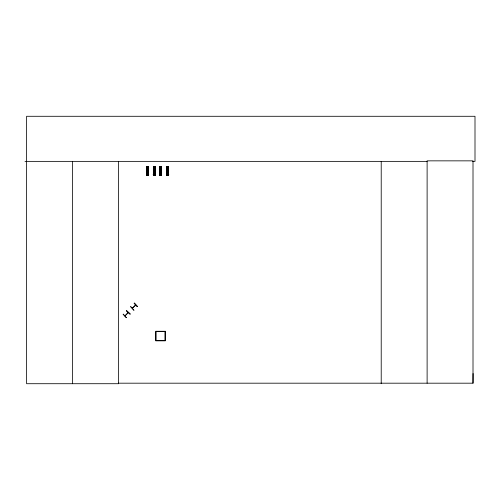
<?xml version="1.0" encoding="UTF-8"?>
<svg xmlns="http://www.w3.org/2000/svg" width="500" height="500" viewBox="0 0 500 500"><rect width="100%" height="100%" fill="white"/><g stroke="black" fill="none" stroke-linecap="round" stroke-linejoin="round"><path stroke-width="0.75" d="M472.663 161.369L475 161.369L475 116.287L26.612 116.287L26.612 383.713L118.475 383.713L118.413 383.188L473.006 383.188L473.075 373.519M123.188 314.169L126.394 317.719L123.162 314.194M128.194 312.419L125.037 315.881M135.619 304.962L132.325 308.294L135.787 305.087M125.025 315.863L128.35 312.575M130.131 313.981L126.562 310.794L130.119 314M25 161.556L26.612 161.55M26.612 161.369L427.113 161.369M161.444 166.669L159.6 166.675L159.6 175.306L161.444 175.3L161.3 166.669M168.612 166.669L166.769 166.675L166.769 175.306L168.612 175.3L168.612 166.669L168.575 175.3M146.85 167.55L148.444 167.55M153.488 167.55L155.081 167.55M159.725 167.55L161.319 167.55M166.894 167.55L168.487 167.55M146.85 168.137L148.444 168.137M153.488 168.137L155.081 168.137M159.725 168.137L161.319 168.137M166.894 168.137L168.487 168.137M146.85 169.013L148.444 169.013M153.488 169.013L155.081 169.013M159.725 169.013L161.319 169.013M166.894 169.013L168.487 169.013M146.85 169.788L148.444 169.788M153.488 169.788L155.081 169.788M159.725 169.788L161.319 169.788M166.894 169.788L168.487 169.788M146.85 170.669L148.444 170.669M153.488 170.669L155.081 170.669M159.725 170.669L161.319 170.669M166.894 170.669L168.487 170.669M146.85 174.425L148.444 174.425M153.488 174.425L155.081 174.425M159.725 174.425L161.319 174.425M166.894 174.425L168.487 174.425M146.588 174.669L148.713 174.669M153.219 174.669L155.344 174.669M159.462 174.669L161.588 174.669M166.631 174.669L168.756 174.669M146.588 174.737L148.713 174.737M153.219 174.737L155.344 174.737M159.462 174.737L161.588 174.737M166.631 174.737L168.756 174.737M148.569 175.3L146.725 175.306L146.725 166.675L148.569 166.669L148.531 175.3M134.119 303.238L137.475 306.637M126.613 310.744L129.969 314.144M473.006 383.188L473.006 160.85L427.113 160.85L427.113 383.188M381.213 161.369L381.213 383.713M168.487 166.669L168.487 175.3M168.363 166.669L168.363 175.3M168.294 175.3L168.194 166.669L168.162 175.3M168.062 166.669L168.05 175.3M167.931 175.3L167.45 175.3M167.294 166.675L167.331 175.306M167.219 166.675L167.206 175.306M167.119 166.675L167.087 175.306M166.981 166.675L167.019 175.306M166.894 166.675L166.894 175.306M161.194 166.669L161.194 175.3M161.094 166.669L161.006 175.3M160.925 166.669L160.994 174.581M160.894 166.669L160.881 174.581M160.769 175.3L160.281 175.3M160.156 166.675L160.162 175.306M160.05 166.675L160.037 175.306M159.919 166.675L159.95 175.306M159.85 166.675L159.844 175.306M159.744 166.675L159.725 175.306M155.081 175.3L155.081 166.669L154.963 175.3M154.887 166.669L154.956 175.3M154.756 166.669L154.856 175.3M154.656 166.669L154.688 175.3M154.644 166.669L154.644 175.3M154.525 175.3L154.044 175.3M153.781 166.675L153.8 175.306M153.675 166.675L153.681 175.306M153.575 166.675L153.606 175.306M153.488 166.675L153.506 175.306M148.425 166.669L148.444 175.3M148.325 166.669L148.319 175.3L148.219 166.669M148.119 166.669L148.131 175.3M148.006 166.669L148.019 175.3M147.894 175.3L147.406 175.3M147.281 175.306L147.287 166.675L147.162 175.306M147.075 166.675L147.144 175.306M146.969 166.675L147.037 175.306M146.869 166.675L146.85 175.306M146.769 166.675L146.838 175.306M118.406 161.369L118.406 383.713M72.513 161.369L72.513 383.713M147.306 170.138C147.738 171.488 148.356 169.181 147.306 170.138M153.938 170.138C154.375 171.488 154.994 169.181 153.938 170.138M160.181 170.138C160.613 171.488 161.231 169.181 160.181 170.138M167.344 170.138C167.781 171.488 168.4 169.181 167.344 170.138M130.694 306.663L133.9 310.212L130.694 306.663M134.262 303.094L137.463 306.65L134.262 303.094M155.206 166.669L153.363 166.675L153.363 175.306L155.206 175.3L155.206 166.669M165.294 331.275L155.738 331.275L155.738 340.831L165.294 340.831L165.294 331.275M165.031 331.544L156 331.544L156 340.569L165.031 340.569L165.031 331.544M153.925 175.306L153.925 166.675L153.887 175.306"/></g></svg>
